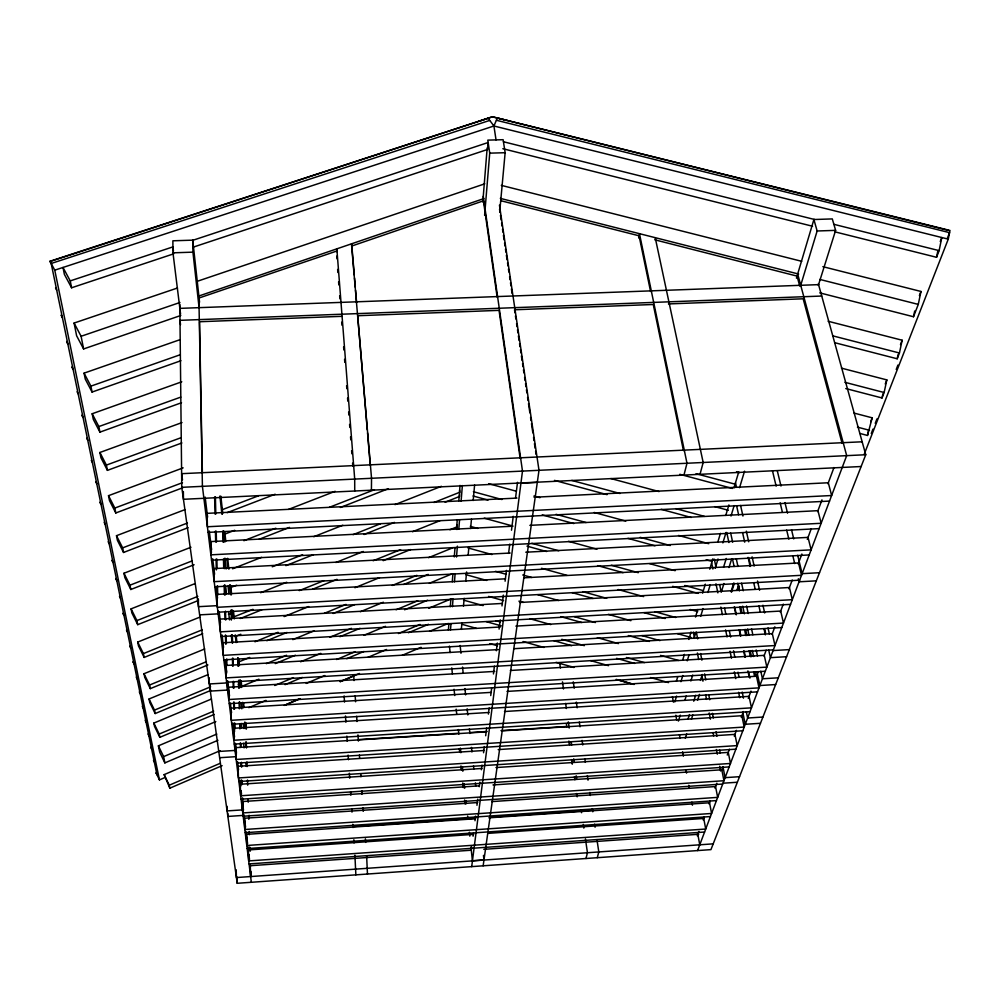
<?xml version="1.0" encoding="UTF-8"?>
<svg xmlns="http://www.w3.org/2000/svg" width="1000" height="1000" viewBox="0 0 1000 1000"><rect width="100%" height="100%" fill="white"/><g stroke="black" fill="none" stroke-linecap="round" stroke-linejoin="round"><path stroke-width="1.5" d="M367.463 874.038L366.625 855.888M371.413 490.2L371.538 478.288L351.463 243.85M448.4 630.05L448.9 623.825M450.275 606.725L450.9 598.938M452.275 581.838L452.9 574.062M454.275 556.95L455.025 547.612M456.525 528.95L457.275 519.625M458.775 500.962L459.288 494.738M459.538 491.625L460.037 485.4M482.812 202.05L487.175 147.9M489.55 120.475L51.188 263.475L156.925 774.625M456.9 529.513L456.875 524.7M459.663 490.037L459.562 496.45L445.1 502.212M450.487 630.013L451 623.8M452.413 606.712L453.05 598.95M454.45 581.862L455.087 574.087M456.5 557.013L457.388 546.138M458.8 529.05L459.562 519.725M461.1 501.087L462.375 485.55M484.613 215.287L489.725 153.15L487.8 140.125L503.125 139.7L505.138 152.713L499.712 211.713M496.463 120.288L949.562 232.638L947.3 238.463M461.325 629.412L461.9 623.2M463.462 606.112L464.175 598.35M465.75 581.275L466.6 571.95M468.175 554.875L468.888 547.112M470.6 528.475L471.463 519.163M473.175 500.525L474.6 485M471.312 850.1L471.7 847.013M473.062 836.2L473.45 833.1M475 820.738L475.588 816.1M476.95 805.288L477.725 799.1M479.275 786.737L479.862 782.113M481.413 769.75L481.987 765.113M483.55 752.75L484.325 746.562M485.675 735.75L486.65 728.025M488.4 714.112L489.175 707.925M490.725 695.562L491.7 687.837M493.438 673.938L494.412 666.2M496.35 650.75L497.325 643.025M499.075 629.113L500.238 619.85M501.987 605.938L503.338 595.125M505.087 581.213L506.45 570.4M508.587 553.4L509.75 544.125M511.5 530.212L513.237 516.312M515.575 497.762L517.513 482.312M471.7 866.625L520.938 483.188L537.3 482.388L483.15 865.812M520.962 482.962L522.487 471.087L483.275 196.312M537.325 482.175L539 470.3L499.45 205.113M638.675 237.913L639.462 233.675L686.988 463.25L683.962 475.087M864.3 454.025L948.263 239.137L950 230.475L492.475 116.812L50 261.25L51.25 263.762M834.762 231.812L936.538 257.288L937.725 251.475M936.538 257.288L939.125 250.625L941.8 237.525L940.25 241.537M819.75 292.875L913.5 316.737L918.275 304.4L920.975 291.462L822.85 266.663M913.5 316.737L914.7 311.012M835.175 342.812L897.2 358.787L898.1 354.538M897.2 358.787L899.438 353L902.15 340.225L828.088 321.25M845.775 388.55L882.013 397.975L882.913 393.775M882.013 397.975L884.125 392.512L886.838 379.9L841.462 368.15M859.95 433.475L867.487 435.45L872.2 417.825L854.087 413.088M867.487 435.45L868.688 429.925M585.975 858.5L587.45 852.738L585.425 838.888M597.263 857.7L598.8 851.938L596.95 839.575M700.013 474.312L703.175 462.488L655.212 237.662M676.375 681.275L677.712 676.8M682.613 660.362L684.388 654.375M688.838 639.438L691.062 631.962M695.512 617.025L697.738 609.55M702.638 593.112L705.312 584.15M709.762 569.2L712.85 558.825M717.763 542.3L720.438 533.337M725.775 515.413L728.9 504.95M733.962 487.925L738.688 472.075M796.438 278.163L813.9 219.525L832.3 218.912L835.625 230.362L818.325 285.4M674.812 701.938L676.587 696.062M680.938 681.688L682.8 675.512M687.237 660.837L689.05 654.825M694.013 638.413L695.825 632.438M700.675 616.362L703.037 608.562M707.887 592.5L710.25 584.688M715.212 568.263L718.025 558.975M722.875 542.9L726.038 532.45M731 516.038L734.15 505.588M739.562 487.675L744.55 471.175M800.45 286.2L817.138 230.987L813.9 219.525M723.55 567.212L726.25 558.475M678.388 721.075L680.238 715.15M684.862 700.3L686.25 695.85M690.863 681.012L692.712 675.075M723.962 583.5L721.237 592.2L719.675 584.763M728.962 567.562L731.688 558.862M688.037 719.013L689.463 714.562M693.737 701.213L695.638 695.275M700.387 680.438L702.288 674.5M730.987 591.65L733.787 582.962M731.525 592.112L734.312 583.488M685.288 738.25L686.712 733.863M691.438 719.237L692.85 714.862M697.575 700.238L699.475 694.388M736.875 590.4L738.288 586.087M737.962 590.337L739.375 586.025M697.3 835.788L698.925 831.4M703.188 819.912L704.35 816.787M709.075 804.038L710.312 800.713M714.975 788.162L716.825 783.175M721.7 770.025L722.788 767.1M727.262 755.05L729.412 749.237M734.275 736.162L736.425 730.35M741.275 717.275L743.4 711.562M748.275 698.413L750.987 691.112M756.413 676.5L758.037 672.113M764.013 656.038L766.175 650.188M772.05 634.375L774.85 626.812M780.275 612.2L783.275 604.113M788.95 588.812L792.212 580.05M798.175 563.975L801.875 554.012M807.3 539.388L811.188 528.9M817.613 511.587L821.963 499.888M827.938 483.787L833.975 467.525M697.575 850.575L846.688 455.637L797.675 274M870.7 421.712L872.2 417.825M885.25 384.012L886.838 379.9M900.475 344.588L902.15 340.225M919.388 295.587L920.975 291.462M871.263 433.475L872.962 429.113M875.238 423.288L876.938 418.925M896.225 369.438L897.925 365.075M818.35 283.85L865.75 454.738L710.938 849.625L237.225 883.288L181.775 487.325L179.825 304.288M507.125 120.45L492.475 116.812M496.037 139.9L493.925 125.988L497.337 118.012L948.375 230.375M222.113 765.662L169.838 788.188L169.25 785.225L220.287 763.263M156.888 774.5L156.05 772.75L159.438 779.887L165.162 777.438M169.838 788.188L164.15 774.625L220.162 750.662M217.95 740.288L164.862 762.9L163.637 756.625L216.788 734.062M300.113 698.675L284.312 705.387L300.075 698.625M340.337 681.6L359.462 673.487M402.113 655.362L421.087 647.312M164.862 762.9L159.662 752.138L158.4 745.825L215.8 721.587M248.8 707.65L266.012 700.387M306.188 683.425L324.837 675.55M367.887 657.375L386.538 649.5M429.588 631.325L448.237 623.45M340.2 681.65L353.725 675.925L354.062 680.575M211.412 699.038L153.863 723.075L154.525 726.388L159.85 737.325L214.15 714.475M285.05 684.65L302.262 677.4M346.725 658.7L363.925 651.462M408.387 632.75L428.462 624.3M159.85 737.325L159.2 734.038L213.675 711.15M274.75 685.5L293.45 677.638M336.613 659.513L355.312 651.65M398.462 633.525L420.05 624.45M241.625 686.413L258.888 679.2M300.613 661.775L320.763 653.363M363.925 635.337L385.5 626.325M428.663 608.3L451.688 598.675M211.112 690.288L155.175 713.55L154.5 710.113L210.625 686.8M266.363 663.65L286.55 655.263M329.787 637.312L351.413 628.325M396.087 609.775L417.713 600.788M275.287 663.587L295.4 655.225M339.938 636.688L360.062 628.325M404.6 609.788L427.587 600.225M155.175 713.55L149.75 702.45L149.062 698.975L208 674.638M238.188 662.175L249.688 657.425M292.812 639.625L314.375 630.725M360.375 611.725L383.375 602.238M429.375 583.237L452.375 573.737M204.688 648.975L144.025 673.713L144.75 677.362L150.287 688.637L207.913 664.95M266.837 640.725L287.013 632.438M333.113 613.488L354.725 604.6M403.713 584.462L428.2 574.4M150.287 688.637L149.575 685.025L206.287 661.75M254.963 641.775L278.087 632.288M324.35 613.312L346.025 604.412M392.287 585.438L416.863 575.35M235.025 636.6L240.8 634.25M284.137 616.575L308.688 606.562M354.913 587.712L379.475 577.688M428.587 557.663L453.137 547.65M199.9 617.112L137.713 642.075L138.488 645.938L144.162 657.425L202.712 633.725M240.312 618.5L261.95 609.738M312.462 589.288L337 579.35M383.188 560.65L410.613 549.55M144.162 657.425L143.4 653.6L202.175 629.85M252.938 609.338L234.1 616.788M299.275 590.612L323.888 580.662M373.125 560.763L400.637 549.65M449.875 529.75L457.113 526.825M260.65 592.712L286.688 582.263M335.863 562.513L363.35 551.475M412.525 531.725L440 520.688M198.412 600.487L137.725 624.663L136.925 620.6L197.838 596.375M272.275 566.788L302.587 554.738M353.113 534.65L380.525 523.75M433.938 502.512L459.913 492.188M236.663 585.25L230.875 587.388M285.875 565.638L313.375 554.688M364.038 534.5L394.438 522.4M137.725 624.663L131.9 612.962L131.088 608.862L194.887 583.663M232.6 568.775L261.6 557.325M313.8 536.7L342.8 525.25M395 504.625L441.413 486.3M190.987 547.25L123.987 573.237L124.85 577.587L130.825 589.5L194.1 564.738M258.95 539.35L289.488 527.4M340.387 507.475L388.375 488.7M130.825 589.5L129.975 585.188L192.05 560.938M243.888 540.7L275.788 528.225M329.462 507.275L374.425 489.712M224.475 534.25L234.675 530.3M288.562 509.387L335.175 491.3M185.062 509.6L116.5 535.688L117.413 540.325L123.55 552.463L188.075 527.675M227.2 512.65L275.175 494.225M123.55 552.463L122.65 547.863L187.438 523.038M222.325 509.663L258.587 495.763M183.162 467.85L108.513 495.675L109.5 500.613L115.8 512.975L182.85 487.738M115.8 512.975L114.838 508.062L182.475 482.675M181.887 442.962L107.425 470.363L106.4 465.1L181.163 437.663M107.425 470.363L100.95 457.762L99.9 452.475L182 422.575M181.525 402.725L99.925 432.137L98.837 426.562L180.787 397.113M99.925 432.137L93.3 419.363L92.175 413.75L181.788 381.788M179.875 339.725L84.075 373.137L90.9 386.138L180.15 354.762M84.075 373.137L85.262 379.087L92.062 392.062L180.912 360.725M177.5 288L74.088 323.05L76.625 335.788L83.6 348.95L180.812 315.475M74.088 323.05L81.1 336.275L179.95 302.488M199.125 295.925L483.862 198.588M336.887 251L199.088 297.987L199.288 308.325M196.713 281.488L484.787 183.812M173.775 253.8L71.588 287.775L64.375 274.35L63 267.45L70.237 280.9L172.925 246.887L173.438 251.038M192.738 240.325L488.15 142.513L487.587 149.462L193.5 247.05M50 261.25L54.763 270.163L493.925 125.988L948.263 239.137M50.062 261.537L488.125 118.25L493.925 125.988M249.075 863.9L704.587 832.025M250.15 865.725L471.337 850.212M483.8 849.338L698.763 834.275M472.463 860.763L483.975 859.938L483.462 855.387M713.2 843.85L236.425 877.562L236.213 869.8M245.212 832.688L716.45 800.588M352.962 826.55L475.863 818.162M489.862 817.212L592.537 810.212M474.888 818.775L246.45 834.362L246.788 845.487L711.587 813.462L709.55 802.763L488.875 817.825M247.175 848.562L710.425 816.562M473.713 834.35L248.35 849.938L248.7 860.925L705.713 829.025L703.737 818.45L487.7 833.388M479 785.863L242.425 801.55L242.775 812.938L723.95 780.725L721.8 769.775L493 784.938M739.525 776.688L725.113 777.65L722.987 766.925M243.075 815.413L227.862 816.438L227.787 813.325M723.012 783.213L737.35 782.25M243.175 816.237L722.7 784.038M477.688 802.55L244.475 818.25L244.812 829.5L717.663 797.375L715.562 786.55L491.675 801.612M238.888 781.513L735.863 749.163M481.938 768.475L240.3 784.237L240.65 795.775L730.462 763.475L728.25 752.4L495.962 767.55M241.075 799.2L729.163 766.912M234.262 744.1L750.025 711.675M357.925 739.638L457.7 733.35M470.188 732.562L487.113 731.488M500.962 730.625L567.125 726.45M486.5 731.838L235.825 747.65L236.163 759.475L744.212 727.062L741.85 715.725L502.075 730.85M218.775 751.462L235.05 750.438L234.875 744.188M762.913 717.038L747.638 718.012L746.35 711.9M219.65 757.712L235.812 756.688L235.463 744.25M760.462 723.3L745.263 724.275L742.725 712.1M236.625 763.162L742.812 730.763M484.175 750.487L238.113 766.287L238.45 777.962L737.212 745.6L734.925 734.388L498.2 749.587M775.65 684.55L759.9 685.525L756.925 671.787M231.812 724.287L757.513 691.85M488.913 712.475L233.45 728.3L233.787 740.263L751.475 707.837L749.038 696.363L504.487 711.513M494.787 671.4L228.425 687.25L228.75 699.525L766.85 667.113L764.262 655.362L510.363 670.475M786.575 656.7L770.413 657.663L768.725 650.062M229.262 703.675L765.288 671.263M491.413 692.362L230.987 708.175L231.325 720.3L759.013 687.862L756.5 676.25L507 691.413M778.3 677.812L762.45 678.775L760.788 671.188M223.85 659.862L781.775 627.562M498.263 649.6L225.763 665.475L226.088 677.9L775 645.537L772.312 633.638L513.837 648.7M226.612 682.225L773.363 649.85M226.7 682.938L209.312 683.962L209.2 677.763M773.1 650.562L789.35 649.6M238.287 684.6L239.088 684.55L239.438 687.588M220.975 636.55L790.537 604.362M500.288 627L222.975 642.775L223.3 655.362L783.475 623.075L780.7 611.05L515.862 626.112M819.5 572.712L802.125 573.663L797.7 555.312M217.963 612.212L799.675 580.175M199.638 614.862L218.162 613.85L218.088 610.725M816.312 580.837L799.062 581.8L798.337 578.75M228.425 614.138L231.175 613.987L230.825 610.875M502.425 603.438L220.087 619.1L220.387 631.85L792.312 599.688L789.438 587.513L519.575 602.487M214.825 586.8L809.2 554.95M505.462 578.812L217.062 594.4L217.362 607.3L801.513 575.3L798.538 562.975L524.175 577.8M211.537 560.212L819.137 528.612M510.188 553.038L213.9 568.587L214.188 581.663L811.112 549.862L808.037 537.388L525.788 552.212M208.1 532.375L829.538 501.087M512.712 526.213L210.588 541.6L210.875 554.837L821.15 523.288L817.95 510.675L529.85 525.35M861.125 466.525L183.45 499.288L183.363 491.5M516.95 498.088L207.125 513.35L207.4 526.75L831.637 495.525L828.312 482.762L534.075 497.25M862.15 441.788L181.637 473.675L182.488 479.85M181.775 487.325L865.75 454.738M821.725 296.038L179.988 320.337L180.525 324.575M341.938 316.325L199.537 321.737L202.375 473.162M668.45 303.925L803.162 298.8L842.05 443.162M179.862 308.375L818.562 284.637M199.55 302.225L192.738 240.15L172.875 240.8L172.975 252.825L180.562 314.037M172.975 252.825L192.938 252.15L199.1 307.925M817.138 230.987L835.625 230.362M489.725 153.15L505.138 152.713M503.438 141.75L814.587 219.5M833.875 224.325L939.125 250.625M502.812 148.7L812.575 226.25M501.3 185.362L801.712 261.312M500.325 198.375L798.65 274.05M819.85 279.438L918.275 304.4M501.175 200.8L639.062 235.8L650.562 291.462M654.788 239.8L797.05 276.1L799.712 285.988M833.088 335.938L899.438 353M844.875 382.312L884.125 392.512M857.425 427.125L869.488 430.288M736.513 471.825L739.525 472.625M696.05 473.7L735.288 484.225M679.788 474.3L732.4 488.438M610.85 478.55L659.062 491.575M714.812 506.625L728.363 510.288M571.763 480.425L620.013 493.5M675.812 508.612L704.475 516.375M554.475 480.387L607.062 494.65M661.162 509.325L691.213 517.475M488.713 483.713L515.837 491.1M533.925 496.025L539.95 497.675M594.188 512.463L625.837 521.087M678.575 535.462L708.713 543.688M473.4 491.712L501.95 499.525M556.05 514.312L586.1 522.525M640.2 537.325L670.25 545.538M473.013 495.975L488.062 500.087M542.212 514.913L573.8 523.562M627.95 538.375L655.025 545.788M706.162 559.788L712.175 561.438M484.25 518.188L512.812 526.038M568.438 541.325L597 549.188M649.625 563.65L675.175 570.675M470.275 526.35L477.775 528.425M531.775 543.312L558.775 550.763M611.287 565.237L638.288 572.688M684.788 585.5L702.788 590.475M526.987 546.138L546.512 551.525M597.575 565.612L623.1 572.663M672.663 586.35L698.2 593.4M467.912 547.9L491.95 554.55M541.5 568.288L567.025 575.375M618.088 589.525L643.612 596.6M690.163 609.5L697.675 611.587M522.75 574.975L531.75 577.475M582.725 591.65L606.712 598.325M654.688 611.663L675.688 617.487M495.462 571.312L505.975 574.237M572.038 592.612L593.05 598.462M644.1 612.663L665.125 618.513M465.688 574.575L486.712 580.45M537.775 594.688L558.8 600.562M608.362 614.388L630.887 620.675M677.438 633.663L690.95 637.425M518.9 601.163L523.4 602.425M574.4 616.688L595.413 622.562M641.912 635.575L659.925 640.612M488.6 596.425L503.625 600.638M560.725 616.625L581.763 622.513M628.35 635.562L649.388 641.45M463.575 600.112L483.113 605.6M529.725 618.675L550.775 624.587M597.375 637.675L618.425 643.587M660.525 655.4L678.562 660.462M495.662 620.7L500.175 621.962M561.788 639.312L584.338 645.662M626.413 657.5L644.45 662.575M486.25 621.638L501.238 625.85M553.663 640.625L571.65 645.688M616.587 658.35L634.562 663.413M461.538 624.175L476.538 628.413M523.038 641.538L544.038 647.463M590.538 660.588L608.538 665.675M650.525 677.537L668.525 682.613M489.9 643.612L497.488 645.763M556.038 662.337L574.075 667.45M616.163 679.362L634.2 684.463M570.975 666.575L573.95 667.412M617.112 679.712L633.488 684.362M492.512 116.713L479.125 121.188M56.712 290.175L55.538 287.975M62.312 317.288L61.163 315.1L62.375 317.55M67.775 343.663L66.638 341.488L67.825 343.913M73.037 369.075L71.912 366.925L73.088 369.325M92.175 413.75L98.837 426.562M78.15 393.837L77.05 391.712M83 417.262L81.912 415.15L83.05 417.488M99.9 452.475L106.4 465.1M87.775 440.337L86.7 438.237M92.338 462.4L91.275 460.325M108.513 495.675L114.838 508.062M96.75 483.75L95.7 481.688M100.975 504.188L99.95 502.15L101.025 504.387M116.5 535.688L122.65 547.863M105.15 524.362L104.138 522.35M109.15 543.713L108.15 541.712M123.987 573.237L129.975 585.188M113 562.275L112 560.288L113.038 562.463M131.088 608.862L136.925 620.6M116.75 580.45L115.775 578.488L116.788 580.638M120.438 598.263L119.475 596.312M137.713 642.075L143.4 653.6M123.938 615.188L122.987 613.263L123.975 615.363M127.413 631.962L126.463 630.037M144.025 673.713L149.575 685.025M130.738 648.075L129.812 646.175M133.95 663.587L133.025 661.7L133.988 663.737M149.062 698.975L154.5 710.113M137.125 678.962L136.225 677.1M140.188 693.763L139.288 691.912M153.863 723.075L159.2 734.038M143.175 708.162L142.287 706.325M158.4 745.825L163.637 756.625M146.062 722.163L145.188 720.35M148.887 735.8L148.025 734M151.637 749.087L150.775 747.3M164.15 774.625L169.25 785.225M154.312 762.013L153.463 760.25M777.325 470.913L780.987 486.05M784.975 502.612L787.537 513.225M791.525 529.712L793.737 538.913M772.5 470.9L776.15 486.15M780.138 502.8L782.325 511.925M786.675 530.112L788.863 539.2M792.85 555.875L794.7 563.562M735.487 482.788L736.513 487.325M740.575 505.45L742.95 516.05M746.338 531.163L748.713 541.8M752.087 556.85L754.15 566.025M757.513 581.038L759.575 590.25M762.938 605.212L764.675 612.962M768.012 627.888L769.425 634.163M748.962 558.188L750.65 565.8M764.912 629.763L765.588 632.812M736.587 505.688L738.612 514.8M742.675 533.038L744.7 542.163M748.088 557.362L750.113 566.475M753.838 583.2L755.188 589.275M758.913 605.988L760.263 612.075M763.988 628.787L765.337 634.862M730.675 533.112L732.663 542.225M736.3 558.913L737.962 566.5M741.6 583.188L743.25 590.775M746.562 605.95L748.213 613.538M751.525 628.7L752.85 634.775M756.162 649.95L757.487 656.012M726.75 532.525L728.925 542.537M732.463 558.862L734.112 566.5M737.75 583.288L739.4 590.913M742.712 606.175L744.362 613.8M747.663 629.062L748.988 635.163M752.3 650.425L753.612 656.525M740.75 606.862L742.05 612.9M745.638 629.487L746.938 635.525M750.188 650.612L751.488 656.65M754.75 671.737L755.725 676.263M739.663 606.925L740.962 612.962M744.538 629.55L745.837 635.588M749.087 650.675L750.387 656.712M753.637 671.8L754.613 676.325M734.75 607.2L736.363 614.75M739.587 629.837L740.875 635.875M744.1 650.975L745.4 657.013M748.625 672.1L749.912 678.138M734.237 606.9L735.875 614.513M739.125 629.763L740.425 635.862M743.675 651.1L744.975 657.2M747.913 670.913L749.212 677.013M714.3 559.15L715.9 566.788M724.562 608.038L725.837 614.138M729.362 630.938L730.65 637.05M733.525 650.8L734.812 656.912M738.012 672.188L738.975 676.762M742.188 692.038L743.462 698.15M711.625 562.925L712.9 569.012M715.962 583.75L717.862 592.863M720.825 607.075L722.412 614.675M725.588 629.9L727.062 636.938M730.037 651.213L731.488 658.213M734.35 671.888L735.75 678.612M738.6 692.312L739.725 697.712M683.45 450.6L653.263 304.5L514.513 309.775L514.975 312.85M54.763 270.163L159.438 779.887M696.338 632.1L697.675 638.875M700.575 653.55L701.888 660.175M704.6 673.875L705.8 679.963M708.763 694.925L709.712 699.737M712.387 713.3L713.312 718M716.025 731.688L716.938 736.287M719.638 749.95L720.263 753.138M693.3 632.062L694.5 638.175M697.412 653L698.7 659.55M701.7 674.812L702.962 681.2M705.6 694.663L706.538 699.4M709.212 712.987L710.413 719.137M713.1 732.8L713.713 735.888M716.388 749.513L717.312 754.2M719.675 766.213L720.612 771M70.237 280.9L71.588 287.775M81.1 336.275L83.6 348.95M90.9 386.138L92.062 392.062M672.425 696.737L673.425 702.163M675.837 715.2L676.712 719.925M679.438 734.737L680.062 738.075M682.588 751.8L683.4 756.137M685.938 769.938L686.538 773.138M688.775 785.275L689.35 788.388M691.875 802.113L692.45 805.212M697.513 832.6L699.762 844.8M573.275 681.838L574.225 688.2M576.312 702.1L577.163 707.812M579.3 722.025L580.025 726.812M582.062 740.387L582.75 744.975M584.812 758.75L585.35 762.337M587.337 775.588L588.025 780.175M589.862 792.425L590.325 795.487M592.312 808.688L592.775 811.775M594.625 824.137L595.087 827.225M499.55 209.237L500 212.3M500.462 215.362L501.15 219.963M501.6 223.025L502.062 226.088M502.512 229.163L502.975 232.225M503.425 235.287L504.113 239.887M504.562 242.95L505.025 246.012M505.475 249.075L505.938 252.138M506.388 255.212L507.075 259.8M507.537 262.875L507.987 265.938M508.45 269L508.9 272.062M509.588 276.663L510.05 279.725M510.5 282.787L510.962 285.85M511.413 288.913L512.1 293.512M515.438 315.925L515.887 319M516.575 323.625L517.038 326.7M517.5 329.775L517.95 332.85M518.413 335.925L519.1 340.55M519.562 343.625L520.013 346.7M520.475 349.775L520.938 352.85M521.388 355.938L522.075 360.55M522.537 363.625L523 366.7M523.45 369.775L523.913 372.863M524.6 377.475L525.062 380.55M525.513 383.625L525.975 386.712M526.438 389.787L526.888 392.863M527.575 397.475L528.038 400.55M528.5 403.638L529.875 412.863M530.562 417.475L531.013 420.562M531.475 423.638L532.85 432.863M533.538 437.488L534 440.562M534.45 443.638L535.138 448.25M535.6 451.337L536.062 454.412M559.75 663.388L560.425 668.012M562.463 681.862L563.5 688.975M565.612 703.413L566.35 708.525M568.312 721.888L569.212 728.05M571.237 741.9L571.688 744.987M573.713 758.838L574.163 761.912M576.188 775.775L576.638 778.85M581.138 809.638L581.587 812.712M583.3 824.35L583.837 828.112M569.35 741.688L569.788 744.737M572.013 759.987L572.45 763.037M574.45 776.75L574.9 779.8M576.9 793.525L577.337 796.575M566.413 724.038L566.862 727.125M568.888 741.038L569.338 744.125M571.587 759.587L572.263 764.225M576.525 793.587L576.975 796.675M497.163 297.162L483.438 200.837L351.85 246L354.288 274.962M520.125 458.25L499.05 310.363L357.7 315.725L367.287 429.837M205.138 497.075L207.6 517.137M209.3 531.025L211.562 549.538M212.7 558.8L214.587 574.225M216.1 586.562L217.512 598.112M219.188 611.8L220.512 622.65M222.025 634.987L223.538 647.362M225.062 659.725L226.575 672.1M227.638 680.763L229.5 695.962M230.362 703.012L231.537 712.688M232.812 723.1L234.525 737.025M235.275 743.2L236.412 752.5M237.55 761.737L238.55 769.875M239.8 780.088L240.575 786.475M241.112 790.812L241.525 794.2M243.487 810.212L242.087 798.838L242.4 809.887L227.087 810.913L226.975 806.263M244.05 814.837L245.562 827.175M246.125 831.8L247.587 843.662M247.963 846.75L248.588 851.838M248.912 854.488L249.525 859.538M250.037 863.75L250.425 866.85M251.337 882.288L202.413 486.337L198.85 295.837M244.812 722.275L245.562 728.413L244.925 722.262M225.662 586.237L226.537 593.888M228.637 612.25L229.513 619.9M231.25 635.2L231.95 641.325M241.3 723.438L241.825 728.025M243.575 743.3L244.088 747.887M245.837 763.175L246.188 766.225M460.125 645.475L460.988 653.263M462.525 667.062L463.212 673.263M464.913 688.525L465.613 694.875M467.15 708.775L467.837 714.95M469.387 728.838L469.9 733.475M471.438 747.362L471.95 752M473.5 765.888L473.837 768.975M475.387 782.875L475.725 785.962M224.913 558.125L226.137 568.987M228.05 586.05L228.912 593.812M241.137 702.763L241.812 708.838M243.512 724.013L244.025 728.575M245.562 742.237L246.075 746.787M220.863 496.225L222.738 513.3M224.788 531.925L225.8 541.237M227.675 558.312L228.875 569.175M230.725 586.013L231.6 594M233.475 611.075L234.325 618.837M236.2 635.913L236.887 642.113M238.762 659.188L239.438 665.4M241.15 680.913L241.825 687.125M243.538 702.638L244.037 707.3M245.75 722.812L246.425 729.025M219.9 496.025L221.887 514.012M223.775 531.062L224.988 541.962M226.85 558.812L227.887 568.25M229.725 584.837L230.8 594.587M232.512 610.087L233.375 617.825M235.25 634.875L236.112 642.625M237.825 658.112L238.688 665.863M240.225 679.812L241.075 687.562M242.712 702.288L243.312 707.7M449.425 646.087L450.125 652.575M451.763 667.875L452.413 673.988M454.062 689.287L454.725 695.537M456.188 709.175L456.712 714.087M458.375 729.538L458.862 734.175M460.363 748.075L460.85 752.712M462.337 766.612L462.837 771.25M464.162 783.612L464.663 788.25M465.988 800.612L466.312 803.7M467.638 816.062L467.975 819.15M469.375 832.212L469.8 836.15M470.95 846.963L472.438 860.875M459.338 748.737L459.675 751.812M461.312 767.188L461.637 770.275M463.125 784.112L463.45 787.188M464.925 801.038L465.25 804.112M460.962 765.913L461.287 769.013M462.775 782.95L463.275 787.6M464.6 800L464.925 803.1M354.538 278.012L355.312 287.162M355.562 290.212L356.587 302.413M367.55 432.912L370.262 465.3M337.638 269.438L337.875 272.538M338.587 281.825L338.825 284.925M339.663 295.775L339.9 298.875M341.7 322.113L341.938 325.213M343.612 346.9L343.85 350M344.562 359.3L344.812 362.4M346.6 385.637L346.838 388.738M347.562 398.038L347.8 401.138M348.638 411.987L348.875 415.087M349.588 424.375L349.825 427.475M350.55 436.775L350.788 439.875M351.625 450.725L351.863 453.812M352.575 463.113L352.812 466.213M355.15 695.688L355.588 701.762M356.625 716.263L357 721.525M357.95 734.875L358.4 741.087M359.4 755.05L359.625 758.15M360.737 773.662L360.962 776.762M361.962 790.725L362.175 793.825M363.188 807.788L363.4 810.9M365.4 838.812L365.662 842.412M361.587 790.837L361.8 793.938M362.8 807.9L363.025 811M344.113 695.9L344.525 702.087M345.475 715.987L345.887 722.2M346.838 736.112L347.175 741.237M348.125 755.113L348.438 759.725M349.35 773.238L349.688 778.225M350.6 791.787L350.838 795.175M351.763 808.8L351.987 812.125M352.8 824.275L353.025 827.537M353.85 839.737L354.075 842.95M354.9 855.2L355.863 874.862M249.125 815.275L249.262 818.413M250.175 847.788L250.325 851.125M250.987 871.375L251.137 876.112M245.662 723.062L245.85 728.675M246.275 741.8L246.475 748M246.925 761.875L247.075 766.587M247.512 780.037L247.675 785.175M248.113 798.725L248.225 802.212M248.675 815.863L248.775 819.25M249.175 831.438L249.275 834.737M249.675 847.013L249.788 850.225M250.238 864.175L250.637 876.562M248.762 854.3L248.938 859.788M246.825 837.475L247 843.012M244.862 821.462L245.037 827.075M238.287 658.3L238.525 666.087M238.95 680.088L239.188 687.862M239.613 701.862L239.812 708.25M240.275 723.6L240.425 728.3M240.888 743.713L240.987 746.975M241.462 762.275L241.612 767.2M242.025 780.837L242.125 784.312M242.537 797.862L243.05 811.975M237.787 657.775L238.05 666.25M238.487 680.962L238.7 688.1M239.137 702.15L239.338 708.8M239.788 724.013L239.938 728.888M240.362 742.75L240.5 747.45M240.975 762.913L241.075 766.175M241.488 779.912L241.637 784.9M240.812 790.562L240.938 794.887M236.275 751.375L236.363 754.325M231.025 588.763L231.2 594.975M231.637 610.175L231.863 618.3M232.338 634.938L232.575 643.175M233 658.162L233.225 665.9M233.663 681.375L233.863 688.275M234.262 702.262L234.462 709.237M234.862 723.175L235.025 728.7M230.362 585L230.625 594.362M231.062 609.975L231.35 620.062M231.775 634.938L231.988 642.75M232.438 658.3L232.662 666.15M233.088 681.45L233.275 688M233.675 702.05L233.875 709.225M234.275 723.112L234.513 731.7M233.925 732.163L234.1 738.138M237.05 877.05L237.225 883.288M228.938 691.438L229.1 697.562M223.4 531.087L223.7 542.175M224.15 559.3L224.387 568.638M224.812 584.8L225.087 595.1M225.512 611.125L225.738 620.013M226.15 635.575L226.363 643.65M226.762 658.925L226.938 665.325M227.375 682.275L227.587 690.062L210.312 691.087L210.188 684.85M222.15 507.938L222.312 514.125M222.75 531.163L223.038 542.125M223.475 559.038L223.725 568.425M224.163 585.363L224.412 594.725M224.85 611.7L225.05 619.487M225.45 634.925L225.7 644.237M226.1 659.712L226.462 673.65M226.287 669.825L226.375 672.925M215.413 496.812L215.812 514.025M216.213 531.112L216.475 542.062M216.875 559.05L217.1 568.587M217.5 585.763L217.725 595.125M214.625 496.962L215.025 514.038M215.425 531.125L215.675 541.987M216.075 559.075L216.325 569.938M216.713 586.5L217.15 605.662L198.5 606.675L198.363 598.9M211.25 547.013L211.375 552.875M192.738 240.15L192.938 252.15M336.887 251.7L336.85 248.85L354.7 479.087L354.725 491M336.95 255.975L337 258.837M351.838 243.837L351.85 246.688"/></g></svg>
